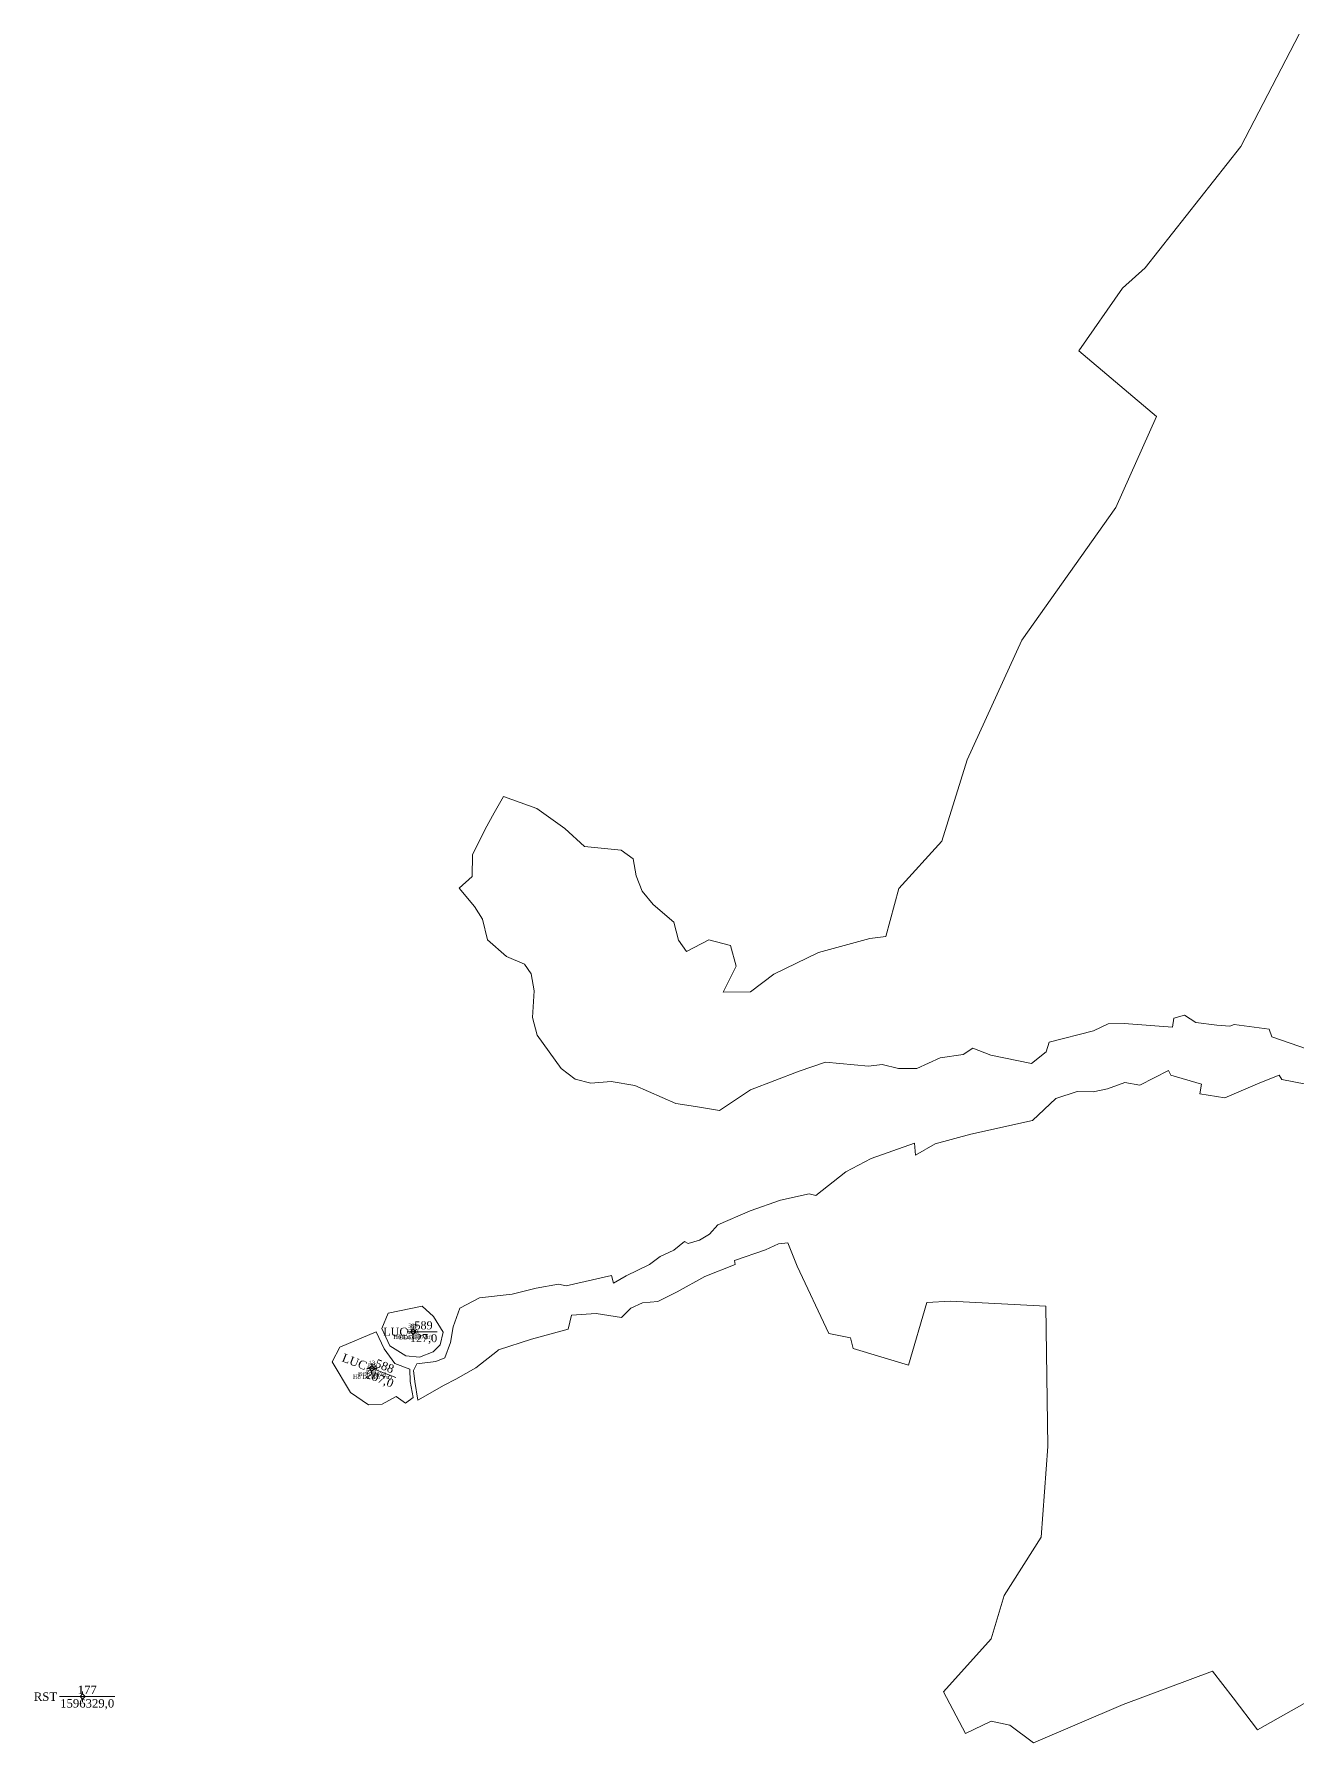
# Model space of a CAD drawing. Header units: metres. Extents: x 543340 to 549474, y 1840490 to 1845220.
# Drawn here: x 546857 to 547157.1, y 1841412.9 to 1841818.5 of the extents above; entities that cross this region are included whole.
import ezdxf
from ezdxf.enums import TextEntityAlignment as Align

# ---------------------------------------------------------------- set-up
doc = ezdxf.new("R2010")
doc.units = ezdxf.units.M
doc.header["$MEASUREMENT"] = 0
for name, color, linetype, lineweight in [('Level 10', 7, 'Continuous', 0), ('Level 11', 7, 'Continuous', 0), ('Level 13', 7, 'Continuous', 0), ('Level 15', 7, 'Continuous', 0), ('Level 19', 7, 'Continuous', 0), ('Level 2', 7, 'Continuous', 0), ('Level 4', 7, 'Continuous', 0)]:
    doc.layers.add(name, color=color, linetype=linetype, lineweight=lineweight)
doc.styles.add('Style-Times New Roman', font='times.ttf')

# ---------------------------------------------------------------- blocks, each defined once
blk = doc.blocks.new('CENTRD')
at = {"layer": 'Level 11', "linetype": 'Continuous', "lineweight": 0}
h = blk.add_hatch(color=1, dxfattribs=at)
edge = h.paths.add_edge_path()
edge.add_arc((0, 0), 1.5, 0, 360)
at = {"layer": 'Level 11', "color": 1, "linetype": 'Continuous', "lineweight": 0}
for p, q in [((-6.25, 0), (-12.5, 0)), ((0, 6.25), (-6.25, 0)), ((-6.25, 0), (0, -6.25)), ((0, 12.5), (0, 6.25)), ((6.25, 0), (0, 6.25)), ((0, -6.25), (6.25, 0)), ((12.5, 0), (6.25, 0)), ((0, -6.25), (0, -12.5))]:
    blk.add_line(p, q, dxfattribs=at)
blk = doc.blocks.new('N_THUA_15')
at = {"layer": 'Level 13', "color": 1, "linetype": 'Continuous', "lineweight": 0}
blk.add_line((-5.46, 0), (7.61, 0), dxfattribs=at)
at = {"layer": 'Level 13', "color": 5, "linetype": 'Continuous', "lineweight": 0, "style": 'Style-Times New Roman'}
blk.add_text('177', height=2, dxfattribs=at).set_placement((1.08, 1.6), align=Align.MIDDLE_CENTER)
at = {"layer": 'Level 2', "color": 3, "linetype": 'Continuous', "lineweight": 0, "style": 'Style-Times New Roman'}
blk.add_text('RST', height=2, dxfattribs=at).set_placement((-6.06, 0), align=Align.MIDDLE_RIGHT)
at = {"layer": 'Level 4', "color": 1, "linetype": 'Continuous', "lineweight": 0, "style": 'Style-Times New Roman'}
blk.add_text('1596329,0', height=2, dxfattribs=at).set_placement((1.08, -1.6), align=Align.MIDDLE_CENTER)
blk = doc.blocks.new('N_THUA_255')
at = {"layer": 'Level 13', "color": 1, "linetype": 'Continuous', "lineweight": 0}
blk.add_line((-0.76, 0.29), (5.64, -2.17), dxfattribs=at)
at = {"layer": 'Level 13', "color": 5, "linetype": 'Continuous', "lineweight": 0, "style": 'Style-Times New Roman'}
blk.add_text('588', height=2, rotation=338.9196, dxfattribs=at).set_placement((3.01, 0.55), align=Align.MIDDLE_CENTER)
at = {"layer": 'Level 2', "color": 3, "linetype": 'Continuous', "lineweight": 0, "style": 'Style-Times New Roman'}
blk.add_text('LUC', height=2, rotation=338.9196, dxfattribs=at).set_placement((-1.32, 0.51), align=Align.MIDDLE_RIGHT)
at = {"layer": 'Level 4', "color": 1, "linetype": 'Continuous', "lineweight": 0, "style": 'Style-Times New Roman'}
blk.add_text('207,0', height=2, rotation=338.9196, dxfattribs=at).set_placement((1.86, -2.43), align=Align.MIDDLE_CENTER)
blk = doc.blocks.new('N_THUA_256')
at = {"layer": 'Level 13', "color": 1, "linetype": 'Continuous', "lineweight": 0}
blk.add_line((-0.77, 0), (5.74, 0), dxfattribs=at)
at = {"layer": 'Level 13', "color": 5, "linetype": 'Continuous', "lineweight": 0, "style": 'Style-Times New Roman'}
blk.add_text('589', height=1.9, dxfattribs=at).set_placement((2.49, 1.52), align=Align.MIDDLE_CENTER)
at = {"layer": 'Level 2', "color": 3, "linetype": 'Continuous', "lineweight": 0, "style": 'Style-Times New Roman'}
blk.add_text('LUC', height=1.9, dxfattribs=at).set_placement((-1.34, 0), align=Align.MIDDLE_RIGHT)
at = {"layer": 'Level 4', "color": 1, "linetype": 'Continuous', "lineweight": 0, "style": 'Style-Times New Roman'}
blk.add_text('127,0', height=1.9, dxfattribs=at).set_placement((2.49, -1.52), align=Align.MIDDLE_CENTER)

msp = doc.modelspace()

# ---------------------------------------------------------------- linework, layer by layer
at = {"layer": 'Level 10', "color": 7, "lineweight": 0, "flags": 128}
for points in [[(547157.4, 1841818.54), (547143.57, 1841791.88), (547120.87, 1841763.06), (547115.43, 1841758.26), (547105.12, 1841743.37), (547123.53, 1841727.73), (547113.89, 1841706.18), (547091.6, 1841674.66), (547078.62, 1841646.23), (547072.53, 1841626.92), (547062.37, 1841615.73), (547059.3, 1841604.3), (547055.48, 1841603.8), (547043.28, 1841600.5), (547032.64, 1841595.35), (547027.1, 1841591.17), (547020.61, 1841591.08), (547023.76, 1841597.26), (547022.35, 1841602.21), (547017.23, 1841603.55), (547011.91, 1841600.77), (547010, 1841603.45), (547008.9, 1841607.69), (547003.99, 1841611.9), (547001.43, 1841615.11), (546999.98, 1841618.72), (546999.24, 1841622.77), (546996.39, 1841624.83), (546987.7, 1841625.66), (546983.06, 1841629.93), (546976.4, 1841634.69), (546968.49, 1841637.54), (546966.26, 1841633.69), (546964.15, 1841629.8), (546961.16, 1841623.71), (546961.07, 1841618.53), (546957.96, 1841615.76), (546961.6, 1841611.42), (546963.5, 1841608.42), (546964.67, 1841603.5), (546969.22, 1841599.56), (546973.43, 1841597.72), (546975.09, 1841595.43), (546975.78, 1841591.42), (546975.39, 1841585.11), (546976.47, 1841580.86), (546982.14, 1841572.98), (546985.51, 1841570.42), (546989.25, 1841569.52), (546994.04, 1841569.86), (546999.66, 1841568.95), (547009.4, 1841564.68), (547014.05, 1841563.96), (547019.76, 1841563.01), (547027.1, 1841567.88), (547038.71, 1841572.33), (547044.98, 1841574.44), (547055.13, 1841573.53), (547058.36, 1841573.94), (547062.27, 1841572.97), (547066.66, 1841572.97), (547072.19, 1841575.5), (547077.62, 1841576.3), (547079.92, 1841577.79), (547084.23, 1841576.13), (547093.89, 1841574.17), (547097.32, 1841576.96), (547098.06, 1841579.25), (547108.58, 1841581.9), (547112.04, 1841583.56), (547115.83, 1841583.66), (547127.36, 1841582.75), (547127.69, 1841584.88), (547130.22, 1841585.62), (547132.85, 1841583.91), (547137.87, 1841583.26), (547140.95, 1841583.01), (547141.97, 1841583.41), (547150.28, 1841582.29), (547150.9, 1841580.45), (547159.42, 1841577.59)], [(547158.97, 1841569.27), (547153.33, 1841570.39), (547152.66, 1841571.39), (547148.09, 1841569.59), (547139.73, 1841565.98), (547133.86, 1841566.98), (547134.25, 1841569.22), (547126.98, 1841571.36), (547126.38, 1841572.53), (547119.6, 1841568.98), (547116.03, 1841569.66), (547111.88, 1841568.11), (547108.54, 1841567.46), (547104.72, 1841567.54), (547099.62, 1841565.81), (547094.13, 1841560.65), (547079.42, 1841557.38), (547071, 1841555.07), (547066.33, 1841552.36), (547066.1, 1841555.24), (547055.78, 1841551.59), (547049.8, 1841548.4), (547042.65, 1841542.85), (547041.06, 1841543.19), (547034.26, 1841541.7), (547027.03, 1841539.14), (547019.41, 1841535.84), (547017.37, 1841533.6), (547015.03, 1841532.18), (547012.35, 1841531.44), (547011.5, 1841531.9), (547008.93, 1841529.82), (547005.72, 1841528.33), (547003.17, 1841526.42), (546997.59, 1841523.72), (546994.58, 1841522.04), (546994.1, 1841523.81), (546983.35, 1841521.4), (546981.55, 1841521.77), (546976.27, 1841520.83), (546970.54, 1841519.37), (546962.77, 1841518.5), (546958.09, 1841516.08), (546956.5, 1841511.66), (546955.88, 1841507.95), (546954.54, 1841504.28), (546952.38, 1841503.4), (546947.93, 1841502.83), (546947.09, 1841501.26), (546947.43, 1841498.64), (546948.12, 1841494.24), (546954.39, 1841497.78), (546957.13, 1841499.21), (546961.89, 1841501.91), (546967.02, 1841505.96), (546967.32, 1841506.2), (546975.16, 1841508.69), (546983.87, 1841511.12), (546984.63, 1841514.4), (546990.49, 1841514.8), (546996.49, 1841513.82), (546998.73, 1841516.04), (547001.49, 1841517.31), (547005.16, 1841517.63), (547009.73, 1841519.95), (547016.3, 1841523.6), (547023.47, 1841526.45), (547023.36, 1841527.36), (547030.73, 1841529.94), (547033.76, 1841531.38), (547035.99, 1841531.55), (547038.2, 1841526.02), (547045.75, 1841510.05), (547050.86, 1841509.05), (547051.54, 1841506.49), (547064.68, 1841502.54), (547069.03, 1841517.41), (547074.59, 1841517.69), (547097.27, 1841516.53), (547097.75, 1841483.25), (547096.12, 1841461.7), (547087.39, 1841447.84), (547084.27, 1841437.57), (547073, 1841424.97), (547078.22, 1841415.05), (547084.27, 1841418), (547088.75, 1841417.05), (547094.34, 1841412.87), (547115.65, 1841422), (547136.83, 1841429.91), (547141.71, 1841423.54), (547147.54, 1841415.99), (547158.57, 1841422.21)], [(546954.14, 1841510.36), (546953.48, 1841507.4), (546951.77, 1841505.71), (546948.56, 1841504.43), (546945.26, 1841504.78), (546941.52, 1841507.1), (546939.59, 1841511.26), (546941.09, 1841514.91), (546949.16, 1841516.51), (546951.85, 1841514.06), (546954.14, 1841510.36)], [(546947, 1841494.84), (546945.2, 1841493.48), (546943.01, 1841495.12), (546939.66, 1841493.29), (546936.39, 1841493.08), (546932.14, 1841496.05), (546927.77, 1841503.36), (546929.61, 1841506.84), (546938.28, 1841510.43), (546940.12, 1841506.38), (546942.7, 1841502.94), (546946.28, 1841501.56), (546946.29, 1841498.64), (546947, 1841494.84)]]:
    msp.add_lwpolyline(points, dxfattribs=at)

# ---------------------------------------------------------------- block references
at = {"layer": 'Level 11', "color": 1, "linetype": 'Continuous', "lineweight": 0, "xscale": 0.1, "yscale": 0.1, "zscale": 0.1}
for p in [(546947.01, 1841510.47), (546937.25, 1841501.76), (546868.55, 1841423.84)]:
    msp.add_blockref('CENTRD', p, dxfattribs=at)
at = {"layer": 'Level 2', "color": 3, "linetype": 'Continuous', "lineweight": 0}
for name, p in [('N_THUA_256', (546947.01, 1841510.47)), ('N_THUA_255', (546937.25, 1841501.76)), ('N_THUA_15', (546868.55, 1841423.84))]:
    msp.add_blockref(name, p, dxfattribs=at)

# ---------------------------------------------------------------- texts
at = {"layer": 'Level 15', "color": 1, "linetype": 'Continuous', "lineweight": 0, "char_height": 1, "attachment_point": 5, "line_spacing_factor": 0.790495, "style": 'Style-Times New Roman'}
for s, insert in [('589\\PLUC\\PHồ Lư (Pả Vư)', (546946.95, 1841510.42)), ('588\\PLUC\\PHồ Lư (Pả Vư)', (546937.34, 1841500.91))]:
    msp.add_mtext(s, dxfattribs=dict(at, insert=insert))
at = {"layer": 'Level 19', "color": 2, "linetype": 'Continuous', "lineweight": 0, "char_height": 1, "attachment_point": 5, "line_spacing_factor": 0.790495, "style": 'Style-Times New Roman'}
for s, insert in [('13\\P589\\PBĐ636074', (546947.01, 1841510.47)), ('13\\P588\\PBĐ636074', (546937.25, 1841501.76))]:
    msp.add_mtext(s, dxfattribs=dict(at, insert=insert))

doc.saveas('drawing.dxf')
